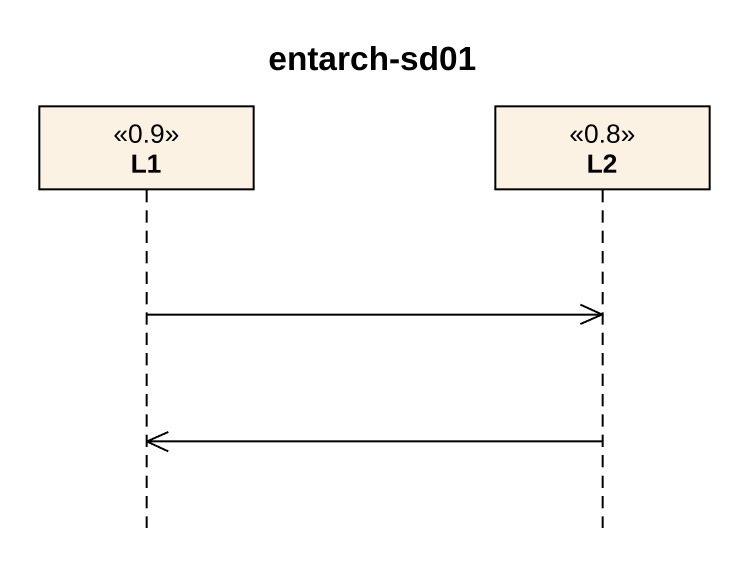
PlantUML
@startuml
title entarch-sd01
hide footbox
participant L1 <<0.9>>
participant L2 <<0.8>>

L1 ->> L2
L2 ->> L1
@enduml
